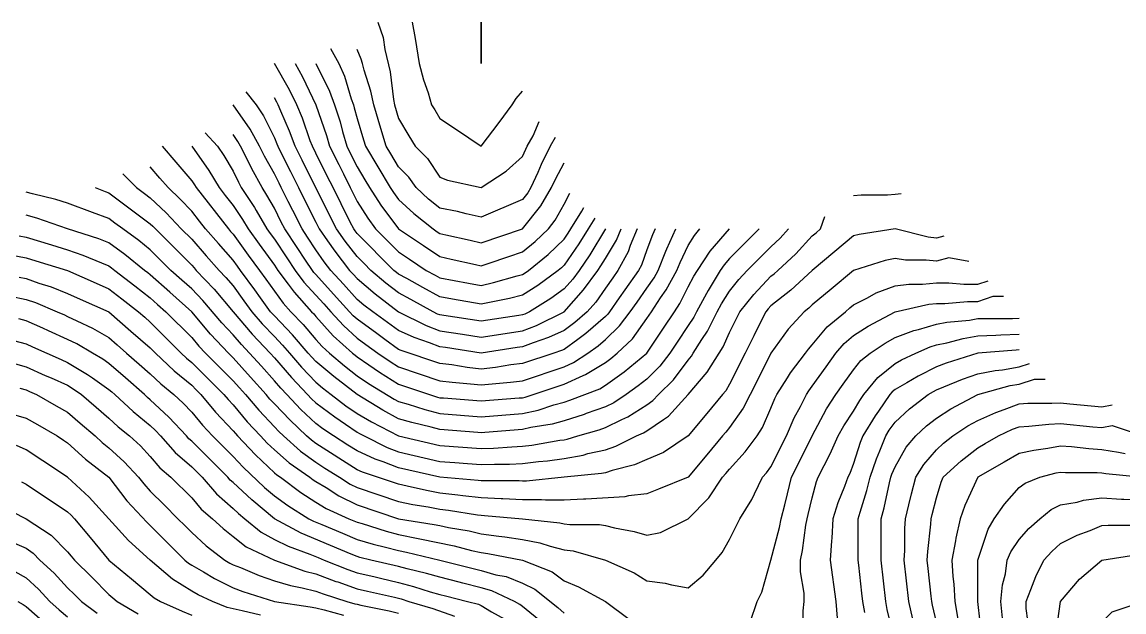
# Model space of a CAD drawing. Header units: inches. Extents: x 794995 to 811195, y 2485918 to 2508058.
# Drawn here: x 802882 to 803681, y 2507571 to 2507998 of the extents above; entities that cross this region are included whole.
import ezdxf

# ---------------------------------------------------------------- set-up
doc = ezdxf.new("R2010")
doc.units = ezdxf.units.IN
doc.header["$MEASUREMENT"] = 0
doc.layers.add('contour', color=7, linetype='Continuous')

msp = doc.modelspace()

# ---------------------------------------------------------------- linework, layer by layer
at = {"layer": 'contour'}
for points in [[(803140.16, 2507998.36), (803143.91, 2507987.11), (803145.16, 2507978.36), (803149.16, 2507962.36), (803151.41, 2507942.11), (803152.16, 2507938.36), (803155.16, 2507928.36), (803162.66, 2507915.86), (803167.16, 2507908.36), (803176.16, 2507899.36), (803185.16, 2507885.86), (803190.61, 2507883.82), (803215.16, 2507878.36), (803233.16, 2507890.36), (803245.16, 2507900.86), (803247.38, 2507906.14), (803248.49, 2507908.36), (803252.66, 2507915.86), (803257.16, 2507926.36)], [(803165.16, 2507998.36), (803167.16, 2507986.36), (803170.16, 2507968.36), (803173.16, 2507956.36), (803176.59, 2507946.93), (803179.16, 2507938.36), (803181.41, 2507934.61), (803185.16, 2507928.36), (803197.16, 2507920.36), (803215.16, 2507908.36), (803228.02, 2507925.5), (803237.66, 2507938.36), (803240.54, 2507942.98), (803245.16, 2507948.36)], [(803105.87, 2507979.08), (803111.83, 2507968.36), (803115.93, 2507959.13), (803120.87, 2507942.65), (803122.43, 2507938.36), (803123.09, 2507936.29), (803125.16, 2507928.36), (803129.77, 2507912.98), (803131.16, 2507908.36), (803149.16, 2507878.36), (803151.52, 2507874.72), (803155.16, 2507869.79), (803166.27, 2507859.47), (803180.16, 2507848.36), (803183.16, 2507846.36), (803185.16, 2507845.03), (803189.45, 2507844.08), (803206.98, 2507840.18), (803215.16, 2507838.36), (803245.16, 2507848.36), (803258.28, 2507865.24), (803266.16, 2507878.36), (803268.95, 2507884.57), (803275.16, 2507896.36)], [(803268.73, 2507914.79), (803265.16, 2507908.36), (803258.49, 2507895.03), (803256.07, 2507889.27), (803251.16, 2507878.36), (803248.91, 2507874.61), (803245.16, 2507869.79), (803215.16, 2507856.93), (803204.25, 2507859.27), (803197.79, 2507860.99), (803185.16, 2507863.36), (803176.88, 2507870.09), (803168.02, 2507878.36), (803162.66, 2507885.86), (803155.16, 2507893.36), (803149.53, 2507902.74), (803146.16, 2507908.36), (803142.3, 2507921.22), (803137.16, 2507938.36), (803135.16, 2507948.36), (803130.16, 2507963.36), (803128.91, 2507968.36), (803128.16, 2507971.36), (803125.16, 2507978.36)], [(803297.4, 2507856.12), (803292.66, 2507848.36), (803285.93, 2507837.59), (803275.16, 2507822.11), (803273.22, 2507820.3), (803270.87, 2507818.36), (803256.07, 2507807.45), (803245.16, 2507800.36), (803235.56, 2507797.96), (803222.22, 2507795.42), (803215.16, 2507793.82), (803194.39, 2507797.59), (803185.16, 2507799.27), (803172.81, 2507806.01), (803161.16, 2507812.36), (803155.16, 2507815.63), (803153.62, 2507816.82), (803151.83, 2507818.36), (803125.16, 2507845.03), (803123.7, 2507846.9), (803122.66, 2507848.36), (803120.16, 2507853.36), (803113.49, 2507866.69), (803107.66, 2507878.36), (803103.49, 2507886.69), (803095.16, 2507903.36), (803092.66, 2507908.36), (803091.16, 2507912.36), (803085.48, 2507928.68), (803081.52, 2507938.36), (803076.07, 2507949.27), (803065.16, 2507968.36)], [(803080.16, 2507968.36), (803085.48, 2507958.68), (803095.16, 2507938.36), (803102.9, 2507916.1), (803105.16, 2507908.36), (803111.83, 2507895.03), (803115.16, 2507888.36), (803120.16, 2507878.36), (803121.83, 2507875.03), (803125.16, 2507868.36), (803132.9, 2507856.1), (803138.49, 2507848.36), (803155.16, 2507831.69), (803163.16, 2507826.36), (803175.16, 2507818.36), (803181.63, 2507814.83), (803185.16, 2507812.91), (803205.93, 2507809.13), (803215.16, 2507807.45), (803224.05, 2507809.47), (803241.16, 2507814.36), (803245.16, 2507815.36), (803246.98, 2507816.54), (803249.45, 2507818.36), (803263.55, 2507829.97), (803275.16, 2507840.86), (803278.24, 2507845.28), (803280.16, 2507848.36), (803288.02, 2507861.22), (803289.48, 2507864.04)], [(803095.16, 2507968.36), (803105.16, 2507948.36), (803108.79, 2507938.36), (803112.74, 2507925.95), (803114.57, 2507918.95), (803117.66, 2507908.36), (803120.16, 2507903.36), (803125.16, 2507893.36), (803130.78, 2507883.99), (803134.16, 2507878.36), (803142.43, 2507865.63), (803155.16, 2507848.36), (803173.16, 2507836.36), (803185.16, 2507828.36), (803193.34, 2507826.54), (803210.87, 2507822.65), (803215.16, 2507821.69), (803220.16, 2507823.36), (803235.16, 2507828.36), (803245.16, 2507831.69), (803254.25, 2507839.27), (803263.91, 2507848.36), (803268.73, 2507854.79), (803275.16, 2507866.36), (803279.25, 2507874.27)], [(803044.53, 2507947.74), (803051.83, 2507938.36), (803057.16, 2507930.36), (803065.16, 2507914.36), (803066.98, 2507910.18), (803067.66, 2507908.36), (803070.16, 2507903.36), (803076.83, 2507890.03), (803082.66, 2507878.36), (803086.83, 2507870.03), (803095.16, 2507853.36), (803097.66, 2507848.36), (803103.73, 2507839.79), (803109.01, 2507832.21), (803119.7, 2507818.36), (803122.3, 2507815.5), (803125.16, 2507812.36), (803138.13, 2507801.33), (803155.16, 2507788.36), (803175.16, 2507778.36), (803185.16, 2507774.52), (803201.52, 2507772), (803215.16, 2507769.9), (803245.16, 2507774.52), (803255.16, 2507778.36), (803275.16, 2507788.36), (803289.37, 2507804.15), (803299.7, 2507818.36), (803301.92, 2507821.6), (803305.16, 2507826.93), (803313.27, 2507840.25), (803316.7, 2507848.36)], [(803328.24, 2507848.36), (803323.16, 2507836.36), (803321.61, 2507831.91), (803314.16, 2507818.36), (803310.45, 2507813.07), (803305.16, 2507805.5), (803298.1, 2507795.42), (803291.83, 2507788.36), (803283.05, 2507780.47), (803275.16, 2507774.72), (803263.91, 2507769.61), (803252.66, 2507765.86), (803245.16, 2507762.98), (803241.16, 2507762.36), (803215.16, 2507758.36), (803189.16, 2507762.36), (803185.16, 2507762.98), (803177.66, 2507765.86), (803166.41, 2507769.61), (803155.16, 2507774.72), (803147.26, 2507780.47), (803136.41, 2507788.36), (803130.02, 2507793.23), (803125.16, 2507797.36), (803115.16, 2507808.36), (803106.07, 2507818.36), (803101.31, 2507824.52), (803095.16, 2507833.36), (803089.16, 2507842.36), (803085.16, 2507848.36), (803078.49, 2507861.69), (803075.16, 2507868.36), (803070.16, 2507878.36), (803068.49, 2507881.69), (803065.16, 2507888.36), (803057.89, 2507901.09), (803054.25, 2507908.36), (803047.51, 2507920.71), (803035.16, 2507938.36)], [(803305.16, 2507848.36), (803293.81, 2507829.71), (803286.07, 2507818.36), (803281.47, 2507812.05), (803275.16, 2507805.03), (803265.48, 2507798.04), (803250.16, 2507788.36), (803246.83, 2507786.69), (803245.16, 2507786.05), (803242.43, 2507785.63), (803215.16, 2507781.44), (803187.89, 2507785.63), (803185.16, 2507786.05), (803183.49, 2507786.69), (803180.16, 2507788.36), (803163.98, 2507797.18), (803155.16, 2507802), (803145.93, 2507809.13), (803135.16, 2507818.36), (803130.16, 2507823.36), (803125.16, 2507828.36), (803116.38, 2507839.58), (803110.16, 2507848.36), (803105.16, 2507858.36), (803085.16, 2507898.36), (803080.16, 2507908.36), (803076.07, 2507919.27), (803069.77, 2507933.75), (803067.89, 2507938.36), (803066.98, 2507940.18), (803065.16, 2507943.36)], [(803014.94, 2507918.14), (803023.91, 2507908.36), (803028.49, 2507901.69), (803035.16, 2507890.36), (803039.03, 2507882.23), (803041.16, 2507878.36), (803050.61, 2507863.82), (803051.83, 2507861.69), (803059.7, 2507848.36), (803062, 2507845.2), (803065.16, 2507840.86), (803074.16, 2507827.36), (803080.16, 2507818.36), (803086.59, 2507809.79), (803095.16, 2507800.36), (803100.87, 2507794.08), (803106.07, 2507788.36), (803115.16, 2507778.36), (803125.16, 2507769.27), (803131.47, 2507764.68), (803140.16, 2507758.36), (803149, 2507752.21), (803155.16, 2507748.36), (803185.16, 2507738.36), (803194.05, 2507737.25), (803207.33, 2507736.19), (803215.16, 2507735.28), (803222.98, 2507736.19), (803236.27, 2507737.25), (803245.16, 2507738.36), (803275.16, 2507748.36), (803282.02, 2507751.5), (803292.3, 2507758.36), (803299.87, 2507763.66), (803305.16, 2507768.36), (803315.44, 2507778.08), (803323.16, 2507788.36), (803328.1, 2507795.42), (803335.16, 2507805.5), (803340.45, 2507813.07), (803343.34, 2507818.36), (803349.01, 2507832.21), (803349.64, 2507833.88), (803356.16, 2507848.36)], [(803341.16, 2507848.36), (803339.3, 2507844.22), (803335.16, 2507833.36), (803331.29, 2507822.23), (803329.16, 2507818.36), (803319.28, 2507804.24), (803315.16, 2507798.36), (803308.16, 2507788.36), (803306.87, 2507786.65), (803305.16, 2507785.03), (803291.04, 2507772.48), (803285.16, 2507768.36), (803275.16, 2507761.09), (803273.28, 2507760.24), (803267.66, 2507758.36), (803245.16, 2507750.86), (803236.59, 2507749.79), (803225.5, 2507748.02), (803215.16, 2507746.82), (803204.81, 2507748.02), (803193.73, 2507749.79), (803185.16, 2507750.86), (803157.03, 2507760.24), (803155.16, 2507761.09), (803145.16, 2507768.36), (803139.37, 2507772.57), (803125.16, 2507782.91), (803122.3, 2507785.5), (803119.7, 2507788.36), (803108.02, 2507801.22), (803095.16, 2507815.36), (803093.73, 2507816.93), (803092.66, 2507818.36), (803087.66, 2507825.86), (803081.66, 2507834.86), (803072.66, 2507848.36), (803070.16, 2507853.36), (803065.16, 2507863.36), (803059.7, 2507872.91), (803056.16, 2507878.36), (803048.71, 2507891.91), (803046.07, 2507897.45), (803040.61, 2507908.36), (803038.69, 2507911.89), (803035.16, 2507916.93)], [(802983.73, 2507908.36), (802993.62, 2507896.82), (803005.16, 2507883.36), (803007.23, 2507880.43), (803008.49, 2507878.36), (803031.83, 2507848.36), (803033.39, 2507846.6), (803035.16, 2507844.61), (803046.21, 2507829.41), (803054.25, 2507818.36), (803058.84, 2507812.05), (803071.47, 2507794.68), (803077.16, 2507788.36), (803085.93, 2507779.13), (803095.16, 2507768.36), (803099.9, 2507763.1), (803105.16, 2507758.36), (803115.93, 2507749.13), (803125.16, 2507742), (803133.27, 2507736.47), (803151.92, 2507725.12), (803155.16, 2507723.36), (803162.22, 2507721.3), (803174.25, 2507717.45), (803185.16, 2507714.52), (803215.16, 2507712.21), (803245.16, 2507714.52), (803256.41, 2507717.11), (803267.66, 2507720.86), (803275.16, 2507722.91), (803279.3, 2507724.22), (803290.16, 2507728.36), (803301.02, 2507732.5), (803305.16, 2507735.03), (803318.71, 2507744.81), (803335.16, 2507758.36), (803347.16, 2507776.36), (803355.16, 2507788.36), (803359.16, 2507794.36), (803365.16, 2507806.36), (803369.3, 2507814.22), (803371.83, 2507818.36), (803381.16, 2507832.36), (803395.16, 2507848.36)], [(803005.16, 2507908.36), (803017.57, 2507890.78), (803025.16, 2507878.36), (803029.53, 2507872.74), (803035.16, 2507865.5), (803042.02, 2507855.22), (803046.07, 2507848.36), (803054.11, 2507837.31), (803065.16, 2507822.11), (803067.66, 2507818.36), (803075.16, 2507808.36), (803079.37, 2507802.57), (803092.16, 2507788.36), (803093.62, 2507786.82), (803095.16, 2507785.03), (803107.79, 2507770.99), (803121.83, 2507758.36), (803123.62, 2507756.82), (803125.16, 2507755.63), (803133.73, 2507749.79), (803141.31, 2507744.52), (803155.16, 2507735.86), (803177.66, 2507728.36), (803183.34, 2507726.54), (803185.16, 2507726.05), (803187.66, 2507725.86), (803215.16, 2507723.75), (803242.66, 2507725.86), (803245.16, 2507726.05), (803247.03, 2507726.49), (803252.66, 2507728.36), (803275.16, 2507735.86), (803289.01, 2507742.21), (803290.68, 2507742.84), (803305.16, 2507751.69), (803309.03, 2507754.49), (803313.73, 2507758.36), (803324.81, 2507768.71), (803335.16, 2507783.36), (803338.49, 2507788.36), (803345.16, 2507798.36), (803349.28, 2507804.24), (803356.98, 2507818.36), (803359.35, 2507824.17), (803365.16, 2507836.36), (803369.77, 2507843.75), (803373.73, 2507848.36)], [(802955.16, 2507888.36), (802965.16, 2507878.36), (802970.87, 2507874.08), (802975.16, 2507870.86), (802986.77, 2507859.97), (802997.66, 2507848.36), (803005.16, 2507840.86), (803015.75, 2507828.95), (803025.16, 2507818.36), (803030.02, 2507813.22), (803035.16, 2507807.11), (803043.05, 2507796.26), (803048.79, 2507788.36), (803056.38, 2507779.58), (803065.16, 2507770.36), (803071.01, 2507764.21), (803076.07, 2507758.36), (803084.91, 2507748.12), (803095.16, 2507737.36), (803100.02, 2507733.23), (803106.41, 2507728.36), (803117.05, 2507720.25), (803125.16, 2507714.72), (803135.44, 2507708.65), (803155.16, 2507698.36), (803185.16, 2507691.44), (803215.16, 2507689.13), (803224.05, 2507689.47), (803237.33, 2507690.54), (803245.16, 2507690.86), (803251.83, 2507691.69), (803272, 2507695.2), (803275.16, 2507695.63), (803277.47, 2507696.05), (803285.16, 2507698.36), (803300.71, 2507702.81), (803305.16, 2507704.36), (803317.16, 2507710.36), (803321.31, 2507712.21), (803335.16, 2507720.86), (803339.6, 2507723.92), (803343.73, 2507728.36), (803354.45, 2507739.08), (803365.16, 2507753.36), (803367.47, 2507756.05), (803368.91, 2507758.36), (803375.16, 2507768.36), (803379.16, 2507774.36), (803386.16, 2507788.36), (803389.35, 2507794.17), (803395.16, 2507803.36), (803401.83, 2507811.69), (803408.02, 2507818.36), (803425.16, 2507835.5), (803431.83, 2507841.69), (803438.02, 2507848.36)], [(803416.59, 2507848.36), (803405.87, 2507837.65), (803395.16, 2507826.93), (803391.16, 2507822.36), (803388.49, 2507818.36), (803379.64, 2507803.88), (803378.49, 2507801.69), (803371.16, 2507788.36), (803369.16, 2507784.36), (803365.16, 2507778.36), (803357.16, 2507766.36), (803351.83, 2507758.36), (803344.53, 2507748.99), (803335.16, 2507739.61), (803328.95, 2507734.57), (803320.16, 2507728.36), (803311.16, 2507722.36), (803305.16, 2507719.36), (803291.31, 2507714.52), (803289.64, 2507713.88), (803275.16, 2507709.27), (803266.59, 2507706.93), (803251.16, 2507704.36), (803245.16, 2507702.98), (803217.66, 2507700.86), (803215.16, 2507700.67), (803212.66, 2507700.86), (803185.16, 2507702.98), (803178.84, 2507704.68), (803164.84, 2507708.04), (803155.16, 2507710.86), (803143.81, 2507717.01), (803125.16, 2507728.36), (803108.13, 2507741.33), (803095.16, 2507752.36), (803092.23, 2507755.43), (803089.7, 2507758.36), (803078.33, 2507771.53), (803065.16, 2507785.36), (803063.7, 2507786.9), (803062.43, 2507788.36), (803055.16, 2507798.36), (803050.95, 2507804.15), (803040.61, 2507818.36), (803038.32, 2507821.52), (803035.16, 2507825.86), (803024.57, 2507837.77), (803015.16, 2507848.36), (803010.78, 2507853.99), (803005.16, 2507861.22), (802996.88, 2507870.09), (802988.02, 2507878.36), (802982.08, 2507885.28), (802975.16, 2507893.36)], [(803550.45, 2507843.07), (803545.16, 2507841.69), (803539.16, 2507842.36), (803515.16, 2507848.36), (803489.16, 2507844.36), (803485.16, 2507843.36), (803471.52, 2507832), (803455.16, 2507818.36), (803439.56, 2507803.96), (803425.16, 2507792.65), (803423.09, 2507790.43), (803421.41, 2507788.36), (803417.66, 2507780.86), (803412.66, 2507770.86), (803406.41, 2507758.36), (803395.16, 2507735.86), (803392.43, 2507731.09), (803390.16, 2507728.36), (803378.79, 2507714.72), (803365.16, 2507698.36), (803347.16, 2507686.36), (803335.16, 2507681.22), (803326.16, 2507677.36), (803310.16, 2507673.36), (803305.16, 2507671.69), (803302.43, 2507671.09), (803275.16, 2507668.36), (803247.89, 2507665.63), (803245.16, 2507665.63), (803242.55, 2507665.75), (803217.77, 2507665.75), (803215.16, 2507665.86), (803212.94, 2507666.14), (803185.16, 2507668.36), (803155.16, 2507675.28), (803143.91, 2507679.61), (803138.28, 2507681.49), (803125.16, 2507687.45), (803118.49, 2507691.69), (803108.02, 2507698.36), (803100.3, 2507703.5), (803095.16, 2507707.36), (803084.39, 2507717.59), (803074.16, 2507728.36), (803069.77, 2507732.98), (803065.16, 2507738.36), (803055.69, 2507748.89), (803047.16, 2507758.36), (803041.31, 2507764.52), (803035.16, 2507771.69), (803027.05, 2507780.25), (803013.27, 2507796.47), (803005.16, 2507805.03), (802998.1, 2507811.3), (802990.16, 2507818.36), (802975.16, 2507833.36), (802966.88, 2507840.09), (802955.16, 2507848.36), (802949.45, 2507852.65), (802945.16, 2507855.86), (802933.16, 2507860.36), (802915.16, 2507867.11), (802906.59, 2507869.79), (802889.77, 2507873.75), (802885.16, 2507875.03)], [(802935.16, 2507878.36), (802942.43, 2507875.63), (802945.16, 2507874.61), (802975.16, 2507852.11), (802977.09, 2507850.3), (802978.91, 2507848.36), (803005.16, 2507822.11), (803006.92, 2507820.13), (803008.49, 2507818.36), (803021.44, 2507804.65), (803035.16, 2507788.36), (803049.01, 2507772.21), (803062.16, 2507758.36), (803065.16, 2507755.03), (803077.47, 2507740.67), (803089.16, 2507728.36), (803092.08, 2507725.28), (803095.16, 2507722.36), (803108.87, 2507712.08), (803116.59, 2507706.93), (803125.16, 2507701.09), (803126.87, 2507700.08), (803130.16, 2507698.36), (803146.83, 2507690.03), (803155.16, 2507686.82), (803185.16, 2507679.9), (803195.87, 2507679.08), (803205.16, 2507678.36), (803215.16, 2507677.59), (803224.76, 2507677.96), (803235.56, 2507677.96), (803245.16, 2507678.36), (803256.59, 2507679.79), (803263.16, 2507680.36), (803275.16, 2507682), (803289.01, 2507684.52), (803292.3, 2507685.5), (803305.16, 2507688.36), (803312.66, 2507690.86), (803327.66, 2507698.36), (803332.85, 2507700.67), (803335.16, 2507702.11), (803347.16, 2507710.36), (803350.87, 2507712.65), (803365.16, 2507728.36), (803379.01, 2507744.52), (803387.66, 2507758.36), (803390.54, 2507762.98), (803395.16, 2507773.36), (803400.16, 2507783.36), (803402.66, 2507788.36), (803412.74, 2507800.78), (803425.16, 2507814.08), (803427.56, 2507815.96), (803430.16, 2507818.36), (803443.16, 2507830.36), (803455.16, 2507843.36), (803457.89, 2507845.63), (803461.16, 2507848.36), (803464.16, 2507857.36)], [(803519.66, 2507873.86), (803515.16, 2507873.36), (803509.7, 2507872.91), (803490.61, 2507872.91), (803485.16, 2507872.36)], [(803568.73, 2507824.79), (803554.16, 2507827.36), (803545.16, 2507825.03), (803537.66, 2507825.86), (803522.66, 2507825.86), (803515.16, 2507826.93), (803508.1, 2507825.42), (803485.16, 2507818.36), (803468.79, 2507804.72), (803455.16, 2507793.36), (803452.55, 2507790.97), (803449.16, 2507788.36), (803437.79, 2507775.73), (803425.16, 2507758.36), (803415.16, 2507738.36), (803410.16, 2507728.36), (803405.16, 2507718.36), (803395.16, 2507704.36), (803392.43, 2507701.09), (803390.16, 2507698.36), (803378.79, 2507684.72), (803365.16, 2507668.36), (803343.73, 2507659.79), (803335.16, 2507656.36), (803321.83, 2507655.03), (803319.28, 2507654.24), (803291.04, 2507652.48), (803289.28, 2507652.48), (803275.16, 2507651.69), (803261.83, 2507651.69), (803258.79, 2507652), (803245.16, 2507652), (803230.87, 2507652.65), (803229.56, 2507652.76), (803215.16, 2507653.36), (803201.83, 2507655.03), (803198.2, 2507655.32), (803185.16, 2507656.82), (803175.48, 2507658.68), (803161.47, 2507662.05), (803155.16, 2507663.36), (803128.91, 2507672.11), (803125.16, 2507673.82), (803095.16, 2507692.91), (803092, 2507695.2), (803088.49, 2507698.36), (803076.51, 2507709.71), (803065.16, 2507721.69), (803061.92, 2507725.12), (803059.16, 2507728.36), (803047.79, 2507740.99), (803035.16, 2507755.03), (803031.83, 2507758.36), (803018.87, 2507772.08), (803005.16, 2507788.36), (802989.28, 2507802.48), (802975.16, 2507815.03), (802973.28, 2507816.49), (802970.87, 2507818.36), (802956.77, 2507829.97), (802945.16, 2507838.36), (802937.96, 2507841.16), (802915.16, 2507848.36), (802892.98, 2507856.19), (802885.16, 2507858.36)], [(802880.16, 2507843.36), (802885.16, 2507842.36), (802903.62, 2507836.82), (802915.16, 2507833.36), (802926.27, 2507829.47), (802939.7, 2507823.82), (802945.16, 2507821.69), (802947.09, 2507820.3), (802949.45, 2507818.36), (802963.91, 2507807.11), (802975.16, 2507798.36), (802980.45, 2507793.66), (802986.41, 2507788.36), (803005.16, 2507769.61), (803010.3, 2507763.5), (803015.16, 2507758.36), (803025.16, 2507748.36), (803035.16, 2507738.36), (803039.9, 2507733.1), (803044.16, 2507728.36), (803053.81, 2507717.01), (803065.16, 2507705.03), (803068.4, 2507701.6), (803071.83, 2507698.36), (803084.11, 2507687.31), (803095.16, 2507679.27), (803101.83, 2507675.03), (803112.3, 2507668.36), (803120.16, 2507663.36), (803125.16, 2507660.86), (803155.16, 2507650.86), (803165.5, 2507648.71), (803176.59, 2507646.93), (803185.16, 2507645.28), (803191.37, 2507644.57), (803212.3, 2507641.22), (803215.16, 2507640.86), (803217.56, 2507640.76), (803245.16, 2507638.36), (803272.16, 2507635.36), (803275.16, 2507634.61), (803279.45, 2507634.08), (803300.87, 2507634.08), (803305.16, 2507633.36), (803311.83, 2507631.69), (803325.93, 2507629.13), (803335.16, 2507626.36), (803345.16, 2507628.36), (803365.16, 2507638.36), (803380.16, 2507653.36), (803390.16, 2507668.36), (803392.43, 2507671.09), (803395.16, 2507674.36), (803406.59, 2507686.93), (803415.16, 2507698.36), (803419.16, 2507704.36), (803425.16, 2507718.36), (803428.02, 2507725.5), (803429.45, 2507728.36), (803437.16, 2507740.36), (803439.44, 2507744.08), (803450.16, 2507758.36), (803452.3, 2507761.22), (803455.16, 2507764.36), (803466.07, 2507777.45), (803479.16, 2507788.36), (803482.43, 2507791.09), (803485.16, 2507793.36), (803495.16, 2507798.36), (803501.52, 2507802), (803515.16, 2507807.11), (803525.16, 2507808.36), (803535.16, 2507808.36), (803545.16, 2507809.36), (803554.16, 2507809.36), (803565.16, 2507808.36), (803575.16, 2507808.36), (803582.66, 2507810.86)], [(802873.91, 2507829.61), (802885.16, 2507827.36), (802892.08, 2507825.28), (802915.16, 2507818.36), (802935.93, 2507809.13), (802945.16, 2507805.03), (802954.53, 2507797.74), (802966.59, 2507788.36), (802971.16, 2507784.36), (802975.16, 2507780.86), (802997.66, 2507758.36), (803001.52, 2507754.72), (803005.16, 2507751.69), (803016.83, 2507740.03), (803028.49, 2507728.36), (803031.52, 2507724.72), (803035.16, 2507720.86), (803045.44, 2507708.65), (803055.16, 2507698.36), (803060.02, 2507693.22), (803065.16, 2507688.36), (803075.75, 2507678.95), (803090.87, 2507668.36), (803093.34, 2507666.54), (803095.16, 2507665.36), (803102.66, 2507660.86), (803111.83, 2507655.03), (803125.16, 2507648.36), (803155.16, 2507638.36), (803181.02, 2507634.22), (803185.16, 2507633.36), (803191.47, 2507632.05), (803206.27, 2507629.47), (803215.16, 2507627.45), (803227.79, 2507625.73), (803232.12, 2507625.32), (803245.16, 2507623.36), (803257.66, 2507620.86), (803265.16, 2507618.36), (803275.16, 2507615.86), (803281.83, 2507615.03), (803305.16, 2507608.36), (803325.93, 2507599.13), (803335.16, 2507593.36), (803348.49, 2507591.69), (803353.16, 2507590.36), (803365.16, 2507588.36), (803376.07, 2507597.45), (803385.16, 2507608.36), (803389.7, 2507613.82), (803395.16, 2507623.36), (803400.16, 2507633.36), (803402.66, 2507638.36), (803411.31, 2507652.21), (803413.16, 2507656.36), (803419.16, 2507668.36), (803422, 2507671.52), (803425.16, 2507675.86), (803436.41, 2507698.36), (803442.12, 2507711.4), (803446.59, 2507719.79), (803450.87, 2507728.36), (803452.55, 2507730.97), (803455.16, 2507734.36), (803465.16, 2507748.36), (803472.3, 2507758.36), (803478.24, 2507765.28), (803485.16, 2507771.22), (803495.59, 2507777.93), (803515.16, 2507788.36), (803539.7, 2507793.82), (803545.16, 2507794.36), (803551.16, 2507794.36), (803567.66, 2507795.86), (803575.16, 2507795.86), (803586.41, 2507799.61), (803593.91, 2507799.61)], [(802880.16, 2507813.36), (802885.16, 2507812.36), (802894.39, 2507809.13), (802903.16, 2507806.36), (802915.16, 2507801.69), (802924.39, 2507797.59), (802945.16, 2507788.36), (802961.16, 2507774.36), (802975.16, 2507762.11), (802978.91, 2507758.36), (802992.43, 2507745.63), (803005.16, 2507735.03), (803008.49, 2507731.69), (803011.83, 2507728.36), (803022.43, 2507715.63), (803035.16, 2507702.11), (803036.87, 2507700.08), (803038.49, 2507698.36), (803051.44, 2507684.65), (803065.16, 2507671.69), (803066.92, 2507670.13), (803069.45, 2507668.36), (803084.25, 2507657.45), (803095.16, 2507650.36), (803102.66, 2507645.86), (803119.16, 2507638.36), (803125.16, 2507635.86), (803128.69, 2507634.83), (803146.07, 2507629.27), (803155.16, 2507626.82), (803169.44, 2507624.08), (803170.68, 2507623.88), (803195.5, 2507618.71), (803208.1, 2507615.42), (803215.16, 2507613.82), (803219.96, 2507613.16), (803245.16, 2507608.36), (803266.59, 2507599.79), (803275.16, 2507593.36), (803285.75, 2507588.95), (803305.16, 2507578.36), (803322.3, 2507565.5)], [(802873.91, 2507799.61), (802885.16, 2507797.36), (802891.83, 2507795.03), (802907.66, 2507788.36), (802912.85, 2507786.05), (802915.16, 2507785.03), (802921.83, 2507781.69), (802933.16, 2507776.36), (802945.16, 2507769.61), (802951.16, 2507764.36), (802958.02, 2507758.36), (802967.16, 2507750.36), (802975.16, 2507743.36), (802982.9, 2507736.1), (802992.3, 2507728.36), (802998.95, 2507722.15), (803005.16, 2507715.5), (803012.9, 2507706.1), (803020.16, 2507698.36), (803035.16, 2507683.36), (803042.43, 2507675.63), (803057.89, 2507661.09), (803065.16, 2507655.03), (803074.84, 2507648.04), (803090.16, 2507638.36), (803093.39, 2507636.6), (803099.45, 2507634.08), (803114.57, 2507627.77), (803125.16, 2507623.36), (803136.77, 2507619.97), (803145.69, 2507617.84), (803155.16, 2507615.28), (803160.97, 2507614.17), (803185.16, 2507608.36), (803209.16, 2507602.36), (803215.16, 2507600.86), (803225.75, 2507597.77), (803233.16, 2507596.36), (803245.16, 2507591.69), (803254.05, 2507587.25), (803270.71, 2507573.92), (803275.16, 2507569.79)], [(803259.64, 2507562.84), (803245.16, 2507574.61), (803243.02, 2507576.22), (803239.16, 2507578.36), (803222.9, 2507586.1), (803215.16, 2507588.36), (803201.83, 2507591.69), (803199.16, 2507592.36), (803185.16, 2507595.86), (803175.48, 2507598.68), (803161.47, 2507602.05), (803155.16, 2507603.75), (803135.16, 2507608.36), (803127.09, 2507610.3), (803125.16, 2507610.86), (803120.87, 2507612.65), (803105.75, 2507618.95), (803084.57, 2507627.77), (803065.16, 2507638.36), (803048.71, 2507651.91), (803035.16, 2507664.61), (803033.16, 2507666.36), (803031.41, 2507668.36), (803005.16, 2507694.61), (803003.16, 2507696.36), (803001.41, 2507698.36), (802988.71, 2507711.91), (802975.16, 2507724.61), (802973.09, 2507726.29), (802970.87, 2507728.36), (802957.16, 2507740.36), (802945.16, 2507750.86), (802940.71, 2507753.92), (802933.16, 2507758.36), (802921.83, 2507765.03), (802915.16, 2507768.36), (802901.31, 2507774.52), (802897.16, 2507776.36), (802885.16, 2507781.69), (802879.94, 2507783.14)], [(803405.16, 2507548.36), (803415.16, 2507578.36), (803418.49, 2507585.03), (803425.16, 2507608.36), (803431.47, 2507632.05), (803432.66, 2507638.36), (803435.16, 2507648.36), (803437.16, 2507656.36), (803440.16, 2507668.36), (803445.16, 2507678.36), (803455.16, 2507698.36), (803465.59, 2507717.93), (803472.3, 2507728.36), (803477.66, 2507735.86), (803485.16, 2507746.36), (803490.38, 2507753.14), (803497.16, 2507758.36), (803507.96, 2507765.56), (803515.16, 2507769.61), (803528.79, 2507774.72), (803532.3, 2507775.5), (803545.16, 2507779.36), (803552.66, 2507780.86), (803569.16, 2507782.36), (803575.16, 2507783.36), (803579.96, 2507783.56), (803600.36, 2507783.56), (803605.16, 2507783.75)], [(803448.49, 2507555.03), (803448.49, 2507571.69), (803449.16, 2507578.36), (803449.16, 2507584.36), (803446.59, 2507599.79), (803446.59, 2507608.36), (803448.1, 2507615.42), (803450.54, 2507633.75), (803451.41, 2507638.36), (803452.16, 2507641.36), (803455.16, 2507653.36), (803458.32, 2507665.2), (803459.45, 2507668.36), (803463.73, 2507676.93), (803468.2, 2507685.32), (803473.91, 2507698.36), (803477.96, 2507705.56), (803485.16, 2507716.36), (803489.6, 2507723.92), (803492.66, 2507728.36), (803502.74, 2507740.78), (803515.16, 2507750.86), (803519.96, 2507753.56), (803530.16, 2507758.36), (803540.54, 2507762.98), (803545.16, 2507764.36), (803552.66, 2507765.86), (803564.45, 2507769.08), (803575.16, 2507770.86), (803588.2, 2507771.4), (803591.83, 2507771.69), (803605.16, 2507772.21)], [(802875.93, 2507767.59), (802885.16, 2507765.03), (802889.77, 2507762.98), (802910.54, 2507753.75), (802915.16, 2507751.69), (802929.64, 2507742.84), (802933.16, 2507740.36), (802945.16, 2507732.11), (802947.16, 2507730.36), (802949.45, 2507728.36), (802962.74, 2507715.95), (802975.16, 2507705.86), (802979.03, 2507702.23), (802982.66, 2507698.36), (802993.16, 2507686.36), (803005.16, 2507675.86), (803012.66, 2507668.36), (803023.16, 2507656.36), (803035.16, 2507645.86), (803039.03, 2507642.23), (803043.73, 2507638.36), (803055.48, 2507628.68), (803065.16, 2507623.36), (803075.16, 2507618.36), (803090.87, 2507612.65), (803096.92, 2507610.13), (803101.16, 2507608.36), (803118.3, 2507601.5), (803125.16, 2507599.13), (803137.16, 2507596.36), (803142.03, 2507595.24), (803155.16, 2507592.21), (803166.07, 2507589.27), (803178.1, 2507585.42), (803185.16, 2507583.36), (803189.16, 2507582.36), (803205.16, 2507578.36), (803213.09, 2507576.29), (803215.16, 2507575.36), (803222.66, 2507570.86), (803232.3, 2507565.5)], [(803605.16, 2507760.67), (803602.94, 2507760.58), (803575.16, 2507758.36), (803552.36, 2507751.16), (803545.16, 2507748.36), (803531.83, 2507741.69), (803523.73, 2507736.93), (803515.16, 2507732.11), (803513.09, 2507730.43), (803511.41, 2507728.36), (803503.16, 2507716.36), (803500.68, 2507712.84), (803491.83, 2507698.36), (803489.96, 2507693.56), (803485.16, 2507678.36), (803482.3, 2507671.22), (803480.87, 2507668.36), (803478.49, 2507661.69), (803473.73, 2507649.79), (803470.16, 2507638.36), (803469.28, 2507624.24), (803469.01, 2507622.21), (803468.02, 2507608.36), (803472.3, 2507578.36), (803473.16, 2507566.36)], [(802877.33, 2507750.54), (802885.16, 2507748.36), (802899.01, 2507742.21), (802903.16, 2507740.36), (802915.16, 2507735.03), (802919.3, 2507732.5), (802925.16, 2507728.36), (802935.93, 2507719.13), (802945.16, 2507711.22), (802951.83, 2507705.03), (802960.16, 2507698.36), (802967.96, 2507691.16), (802975.16, 2507683.36), (802982.08, 2507675.28), (802990.16, 2507668.36), (803005.16, 2507653.36), (803012.08, 2507645.28), (803020.16, 2507638.36), (803027.96, 2507631.16), (803035.16, 2507625.5), (803044.76, 2507617.96), (803065.16, 2507608.36), (803087.16, 2507600.36), (803095.16, 2507598.36), (803109.7, 2507592.91), (803111.04, 2507592.48), (803125.16, 2507587.59), (803132.66, 2507585.86), (803152.16, 2507581.36), (803155.16, 2507580.67), (803156.98, 2507580.18), (803162.66, 2507578.36), (803180.02, 2507573.22), (803195.75, 2507567.77)], [(803493.16, 2507570.36), (803491.83, 2507578.36), (803491.16, 2507584.36), (803488.91, 2507604.61), (803488.49, 2507608.36), (803488.49, 2507638.36), (803489.77, 2507642.98), (803494.76, 2507658.76), (803497.16, 2507668.36), (803501.83, 2507681.69), (803504.25, 2507687.45), (803508.49, 2507698.36), (803511.02, 2507702.5), (803515.16, 2507708.36), (803525.59, 2507717.93), (803539.16, 2507728.36), (803542.94, 2507730.58), (803545.16, 2507731.69), (803550.61, 2507733.82), (803564.05, 2507739.47), (803575.16, 2507743.36), (803587.66, 2507745.86), (803593.16, 2507746.36), (803605.16, 2507748.36), (803612.66, 2507750.86)], [(803515.16, 2507548.36), (803509.44, 2507572.65), (803508.49, 2507578.36), (803505.16, 2507608.36), (803505.16, 2507638.36), (803507.33, 2507646.19), (803511.16, 2507664.36), (803512.16, 2507668.36), (803512.94, 2507670.58), (803515.16, 2507675.86), (803523.34, 2507690.18), (803530.16, 2507698.36), (803537.96, 2507705.56), (803545.16, 2507711.22), (803555.59, 2507717.93), (803575.16, 2507728.36), (803598.73, 2507734.79), (803605.16, 2507735.86), (803616.41, 2507739.61), (803623.91, 2507739.61)], [(802880.54, 2507732.98), (802885.16, 2507731.69), (802887.47, 2507730.67), (802892.66, 2507728.36), (802906.98, 2507720.18), (802915.16, 2507715.5), (802924.39, 2507707.59), (802935.16, 2507698.36), (802940.36, 2507693.56), (802945.16, 2507689.79), (802956.27, 2507679.47), (802966.59, 2507668.36), (802970.36, 2507663.56), (802975.16, 2507658.36), (802985.16, 2507648.36), (802995.16, 2507638.36), (803000.16, 2507633.36), (803005.16, 2507628.36), (803015.59, 2507618.8), (803029.16, 2507608.36), (803032.94, 2507606.14), (803035.16, 2507605.03), (803040.61, 2507602.91), (803054.05, 2507597.25), (803065.16, 2507593.36), (803076.7, 2507589.9), (803085.16, 2507588.36), (803095.16, 2507585.86), (803100.61, 2507583.82), (803117.66, 2507578.36), (803123.49, 2507576.69), (803125.16, 2507576.36), (803127.77, 2507575.75), (803148.3, 2507571.5), (803155.16, 2507569.79)], [(803528.02, 2507565.5), (803525.16, 2507578.36), (803521.83, 2507608.36), (803522.22, 2507615.42), (803522.22, 2507631.3), (803522.66, 2507638.36), (803525.16, 2507648.36), (803527.16, 2507656.36), (803530.16, 2507668.36), (803535.93, 2507677.59), (803545.16, 2507688.36), (803550.38, 2507693.14), (803557.16, 2507698.36), (803567.96, 2507705.56), (803575.16, 2507709.61), (803588.2, 2507715.32), (803594.25, 2507717.45), (803605.16, 2507721.69), (803611.47, 2507722.05), (803628.84, 2507722.05), (803635.16, 2507722.36), (803641.83, 2507721.69), (803665.16, 2507719.36), (803672.66, 2507720.86)], [(802871.83, 2507715.03), (802885.16, 2507711.22), (802893.34, 2507706.54), (802907.66, 2507698.36), (802912.16, 2507695.36), (802915.16, 2507693.36), (802928.2, 2507681.4), (802945.16, 2507668.36), (802958.2, 2507651.4), (802972.55, 2507635.75), (802975.16, 2507633.36), (802987.66, 2507620.86), (803000.16, 2507608.36), (803002.85, 2507606.05), (803005.16, 2507604.61), (803013.73, 2507599.79), (803021.83, 2507595.03), (803035.16, 2507588.36), (803042.36, 2507585.56), (803065.16, 2507578.36), (803091.16, 2507574.36), (803095.16, 2507573.75), (803101.16, 2507572.36), (803115.16, 2507568.36)], [(803545.16, 2507563.36), (803542.43, 2507575.63), (803541.83, 2507578.36), (803541.41, 2507582.11), (803539.16, 2507602.36), (803538.49, 2507608.36), (803538.84, 2507614.68), (803541.16, 2507634.36), (803541.41, 2507638.36), (803542.16, 2507641.36), (803545.16, 2507653.36), (803548.69, 2507664.83), (803550.16, 2507668.36), (803563.16, 2507680.36), (803575.16, 2507689.79), (803580.61, 2507692.91), (803590.16, 2507698.36), (803600.36, 2507703.16), (803605.16, 2507705.03), (803612.22, 2507705.42), (803626.59, 2507706.93), (803635.16, 2507707.36), (803658.49, 2507705.03), (803665.16, 2507704.36), (803672.66, 2507705.86), (803695.16, 2507698.36)], [(803055.16, 2507568.36), (803041.83, 2507571.69), (803035.16, 2507572.91), (803030.87, 2507574.08), (803020.16, 2507578.36), (803009.96, 2507583.16), (803005.16, 2507585.86), (802991.31, 2507594.52), (802975.16, 2507608.36), (802959.44, 2507622.65), (802930.87, 2507654.08), (802915.16, 2507668.36), (802897.16, 2507680.36), (802885.16, 2507688.36), (802878.1, 2507691.3)], [(803682.12, 2507685.32), (803677.16, 2507686.36), (803665.16, 2507688.36), (803655.69, 2507688.89), (803643.16, 2507690.36), (803635.16, 2507690.86), (803625.93, 2507689.13), (803615.75, 2507687.77), (803605.16, 2507685.5), (803594.25, 2507679.27), (803575.16, 2507668.36), (803565.69, 2507647.84), (803562.3, 2507638.36), (803559.28, 2507624.24), (803559.01, 2507622.21), (803556.41, 2507608.36), (803557.16, 2507596.36), (803557.79, 2507590.99), (803558.49, 2507578.36), (803560.87, 2507564.08)], [(802881.83, 2507665.03), (802885.16, 2507663.36), (802915.16, 2507643.36), (802917.77, 2507640.97), (802920.16, 2507638.36), (802931.52, 2507624.72), (802945.16, 2507608.36), (802961.52, 2507594.72), (802975.16, 2507583.36), (802977.89, 2507581.09), (802982.66, 2507578.36), (802998.24, 2507571.44), (803005.16, 2507568.36)], [(803578.49, 2507548.36), (803575.16, 2507578.36), (803575.16, 2507608.36), (803582.66, 2507630.86), (803587.16, 2507638.36), (803594.57, 2507648.95), (803605.16, 2507660.86), (803609.45, 2507664.08), (803620.16, 2507668.36), (803632, 2507671.52), (803635.16, 2507672.11), (803638.69, 2507671.89), (803661.63, 2507671.89), (803665.16, 2507671.69), (803668.02, 2507671.22), (803695.16, 2507668.36)], [(802865.16, 2507648.36), (802885.16, 2507638.36), (802903.16, 2507626.36), (802915.16, 2507614.36), (802917.89, 2507611.09), (802920.16, 2507608.36), (802932.66, 2507595.86), (802945.16, 2507583.36), (802947.89, 2507581.09), (802951.16, 2507578.36), (802966.27, 2507569.47)], [(803593.16, 2507566.36), (803591.83, 2507578.36), (803593.16, 2507590.36), (803595.16, 2507598.36), (803596.59, 2507608.36), (803599.16, 2507614.36), (803605.16, 2507623.36), (803612.22, 2507631.3), (803620.16, 2507638.36), (803628.49, 2507645.03), (803635.16, 2507648.36), (803647.16, 2507650.36), (803651.83, 2507651.69), (803665.16, 2507653.36), (803679.28, 2507652.48), (803681.04, 2507652.48), (803695.16, 2507651.69)], [(803612.66, 2507555.86), (803610.16, 2507573.36), (803610.16, 2507578.36), (803613.73, 2507586.93), (803617.16, 2507596.36), (803623.16, 2507608.36), (803628.84, 2507614.68), (803635.16, 2507620.36), (803647.16, 2507626.36), (803656.59, 2507629.79), (803665.16, 2507633.36), (803669.77, 2507633.75), (803690.54, 2507633.75)], [(802855.16, 2507629.79), (802885.16, 2507616.93), (802890.16, 2507613.36), (802895.16, 2507608.36), (802905.56, 2507598.76), (802915.16, 2507588.36), (802920.16, 2507583.36), (802925.16, 2507578.36), (802936.59, 2507569.79)], [(803631.41, 2507552.11), (803635.16, 2507578.36), (803649.01, 2507594.52), (803665.16, 2507608.36), (803691.16, 2507612.36)], [(802876.98, 2507600.18), (802885.16, 2507595.5), (802894.05, 2507587.25), (802902.3, 2507578.36), (802909.16, 2507572.36), (802915.16, 2507567.11)], [(802879.16, 2507578.36), (802882.94, 2507576.14), (802885.16, 2507574.61), (802899.16, 2507562.36)], [(803682.3, 2507428.36), (803677.16, 2507446.36), (803673.73, 2507458.36), (803672.22, 2507465.42), (803665.16, 2507488.36), (803661.41, 2507514.61), (803660.16, 2507518.36), (803659.7, 2507523.82), (803659.7, 2507542.91), (803659.16, 2507548.36), (803660.54, 2507552.98), (803665.16, 2507563.36), (803672.66, 2507570.86), (803695.16, 2507578.36)]]:
    msp.add_lwpolyline(points, dxfattribs=at)
msp.add_lwpolyline([(803215.16, 2507998.36), (803215.16, 2507968.36)], close=True, dxfattribs=at)

doc.saveas('drawing.dxf')
